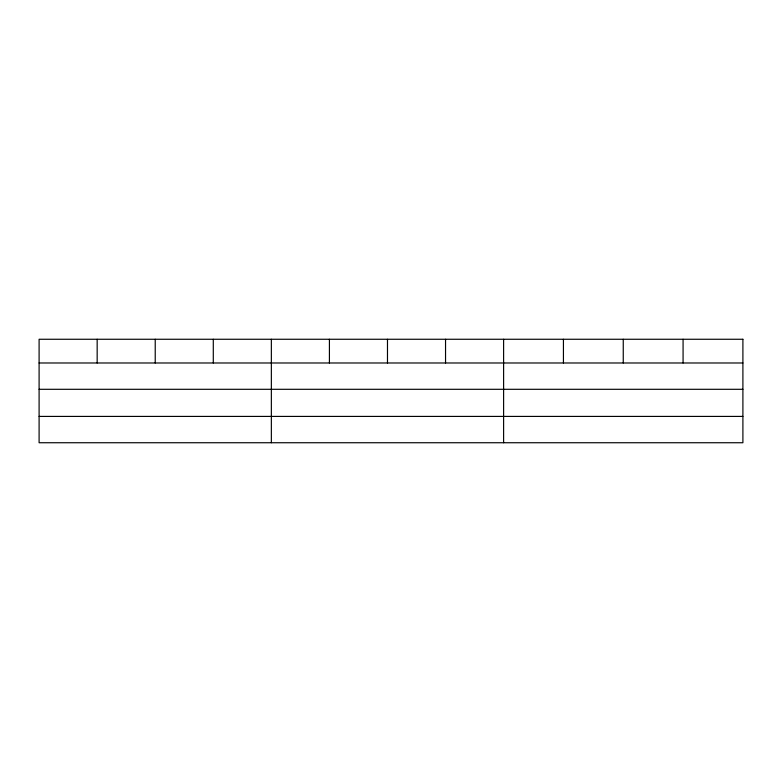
<?xml version="1.0" encoding="UTF-8"?>
<svg xmlns="http://www.w3.org/2000/svg" width="782" height="782" viewBox="0 0 782 782"><rect width="100%" height="100%" fill="white"/><g stroke="black" fill="none" stroke-linecap="round" stroke-linejoin="round"><path stroke-width="1.17" d="M39.1 362.985L742.9 362.985M39.1 389.299L742.9 389.299M39.1 416.415L742.9 416.415M683.077 339.261L683.077 362.985M623.254 339.261L623.254 362.985M563.431 339.261L563.431 362.985M503.608 339.261L503.608 442.739M445.545 339.261L445.545 362.985M387.481 339.261L387.481 362.985M329.418 339.261L329.418 362.985M271.354 339.261L271.354 442.739M213.291 339.261L213.291 362.985M155.227 339.261L155.227 362.985M97.164 339.261L97.164 362.985M742.9 339.261L39.1 339.261L39.1 442.739L742.9 442.739L742.9 339.261"/></g></svg>
